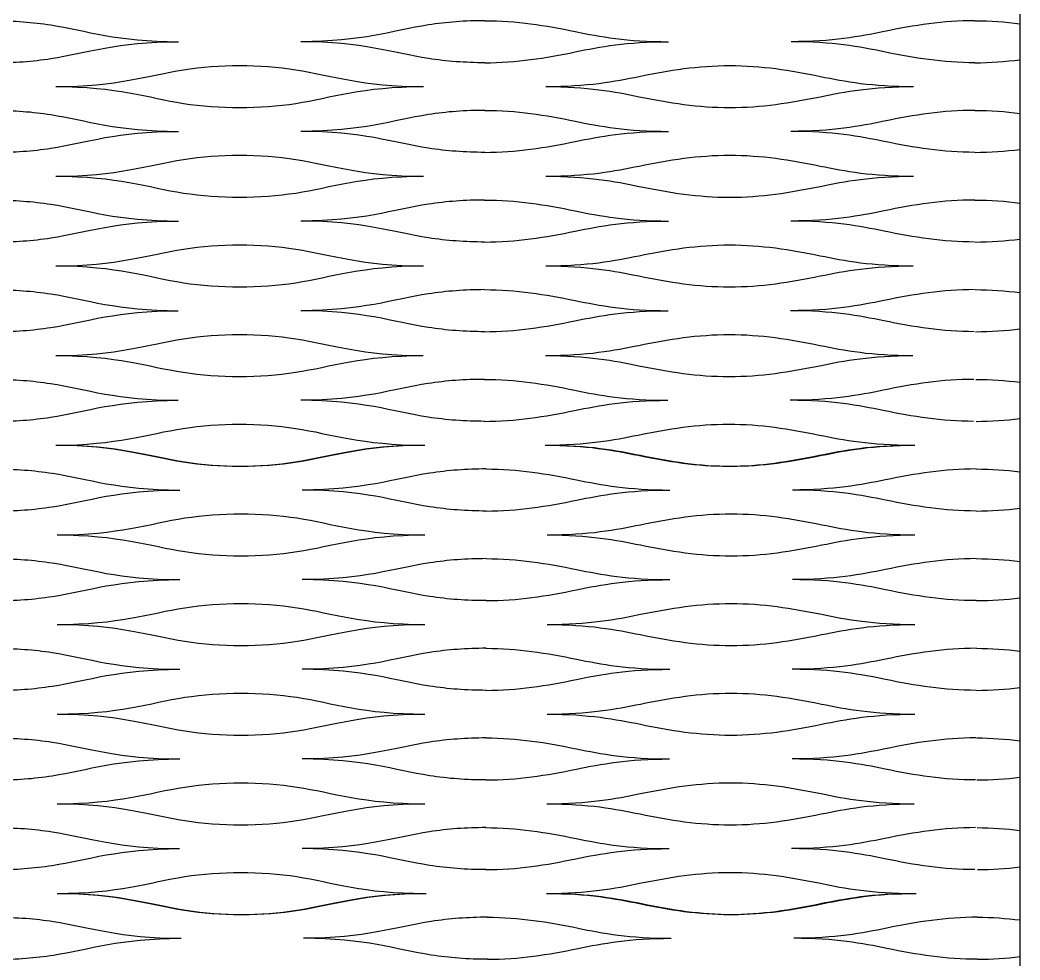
# Model space of a CAD drawing. Header units: millimetres. Extents: x 1 to 583, y -486 to -2.
# Drawn here: x 382.45 to 403.52, y -68.1 to -48.29 of the extents above; entities that cross this region are included whole.
import ezdxf

# ---------------------------------------------------------------- set-up
doc = ezdxf.new("R2010")
doc.units = ezdxf.units.MM
doc.header["$MEASUREMENT"] = 0
doc.layers.add('DEFAULT', color=7, linetype='Continuous')
doc.layers.add('dibujo', color=10, linetype='Continuous')

msp = doc.modelspace()

# ---------------------------------------------------------------- linework, layer by layer
at = {"layer": 'DEFAULT'}
for points, knots in [([(381.914, -48.303), (382.317, -48.303), (382.721, -48.332), (383.097, -48.392), (383.85, -48.51), (384.496, -48.746), (385.787, -48.746)], [0, 0, 0, 0, 1, 1, 1, 2, 2, 2, 2]), ([(392.243, -48.303), (391.84, -48.303), (391.436, -48.332), (391.059, -48.392), (390.306, -48.51), (389.661, -48.746), (388.369, -48.746)], [0, 0, 0, 0, 1, 1, 1, 2, 2, 2, 2]), ([(392.243, -48.303), (392.909, -48.303), (393.523, -48.402), (394.152, -48.532), (394.667, -48.638), (395.245, -48.746), (396.117, -48.746)], [0, 0, 0, 0, 1, 1, 1, 2, 2, 2, 2]), ([(402.572, -48.303), (401.907, -48.303), (401.292, -48.402), (400.663, -48.532), (400.148, -48.638), (399.57, -48.746), (398.699, -48.746)], [0, 0, 0, 0, 1, 1, 1, 2, 2, 2, 2]), ([(381.914, -49.189), (382.317, -49.189), (382.721, -49.159), (383.097, -49.1), (383.85, -48.982), (384.496, -48.746), (385.787, -48.746)], [0, 0, 0, 0, 1, 1, 1, 2, 2, 2, 2]), ([(392.243, -49.189), (391.84, -49.189), (391.436, -49.159), (391.059, -49.1), (390.306, -48.982), (389.661, -48.746), (388.369, -48.746)], [0, 0, 0, 0, 1, 1, 1, 2, 2, 2, 2]), ([(392.243, -49.189), (392.909, -49.189), (393.523, -49.09), (394.152, -48.96), (394.667, -48.853), (395.245, -48.746), (396.117, -48.746)], [0, 0, 0, 0, 1, 1, 1, 2, 2, 2, 2]), ([(402.572, -49.189), (401.907, -49.189), (401.292, -49.09), (400.663, -48.96), (400.148, -48.853), (399.57, -48.746), (398.699, -48.746)], [0, 0, 0, 0, 1, 1, 1, 2, 2, 2, 2]), ([(383.205, -49.69), (384.496, -49.69), (385.142, -49.454), (385.895, -49.336), (386.648, -49.218), (387.509, -49.218), (388.262, -49.336), (389.015, -49.454), (389.661, -49.69), (390.952, -49.69)], [0, 0, 0, 0, 1, 1, 1, 2, 2, 2, 3, 3, 3, 3]), ([(393.534, -49.69), (394.406, -49.69), (394.983, -49.583), (395.498, -49.477), (396.127, -49.347), (396.742, -49.248), (397.407, -49.248), (398.073, -49.248), (398.688, -49.347), (399.317, -49.477), (399.832, -49.583), (400.41, -49.69), (401.281, -49.69)], [0, 0, 0, 0, 1, 1, 1, 2, 2, 2, 3, 3, 3, 4, 4, 4, 4]), ([(383.205, -49.69), (384.496, -49.69), (385.142, -49.927), (385.895, -50.045), (386.648, -50.163), (387.509, -50.163), (388.262, -50.045), (389.015, -49.927), (389.661, -49.69), (390.952, -49.69)], [0, 0, 0, 0, 1, 1, 1, 2, 2, 2, 3, 3, 3, 3]), ([(393.534, -49.69), (394.406, -49.69), (394.983, -49.798), (395.498, -49.904), (396.127, -50.034), (396.741, -50.133), (397.407, -50.133), (398.073, -50.133), (398.688, -50.034), (399.317, -49.904), (399.832, -49.798), (400.41, -49.69), (401.281, -49.69)], [0, 0, 0, 0, 1, 1, 1, 2, 2, 2, 3, 3, 3, 4, 4, 4, 4]), ([(381.914, -50.192), (382.317, -50.192), (382.721, -50.222), (383.097, -50.281), (383.85, -50.399), (384.496, -50.635), (385.787, -50.635)], [0, 0, 0, 0, 1, 1, 1, 2, 2, 2, 2]), ([(392.243, -50.192), (391.839, -50.192), (391.436, -50.222), (391.059, -50.281), (390.306, -50.399), (389.661, -50.635), (388.369, -50.635)], [0, 0, 0, 0, 1, 1, 1, 2, 2, 2, 2]), ([(392.243, -50.192), (392.908, -50.192), (393.523, -50.291), (394.152, -50.421), (394.667, -50.528), (395.244, -50.635), (396.116, -50.635)], [0, 0, 0, 0, 1, 1, 1, 2, 2, 2, 2]), ([(402.572, -50.192), (401.906, -50.192), (401.292, -50.291), (400.662, -50.421), (400.147, -50.528), (399.57, -50.635), (398.698, -50.635)], [0, 0, 0, 0, 1, 1, 1, 2, 2, 2, 2]), ([(381.914, -51.078), (382.317, -51.078), (382.721, -51.048), (383.097, -50.989), (383.85, -50.871), (384.496, -50.635), (385.787, -50.635)], [0, 0, 0, 0, 1, 1, 1, 2, 2, 2, 2]), ([(392.243, -51.078), (391.839, -51.078), (391.436, -51.048), (391.059, -50.989), (390.306, -50.871), (389.661, -50.635), (388.369, -50.635)], [0, 0, 0, 0, 1, 1, 1, 2, 2, 2, 2]), ([(392.242, -51.078), (392.908, -51.078), (393.523, -50.979), (394.152, -50.849), (394.667, -50.743), (395.244, -50.635), (396.116, -50.635)], [0, 0, 0, 0, 1, 1, 1, 2, 2, 2, 2]), ([(402.571, -51.078), (401.906, -51.078), (401.291, -50.979), (400.662, -50.849), (400.147, -50.743), (399.57, -50.635), (398.698, -50.635)], [0, 0, 0, 0, 1, 1, 1, 2, 2, 2, 2]), ([(383.205, -51.58), (384.496, -51.58), (385.142, -51.344), (385.895, -51.226), (386.648, -51.108), (387.509, -51.108), (388.262, -51.226), (389.015, -51.344), (389.661, -51.58), (390.952, -51.58)], [0, 0, 0, 0, 1, 1, 1, 2, 2, 2, 3, 3, 3, 3]), ([(393.533, -51.58), (394.405, -51.58), (394.982, -51.472), (395.497, -51.366), (396.126, -51.236), (396.741, -51.137), (397.407, -51.137), (398.072, -51.137), (398.687, -51.236), (399.316, -51.366), (399.831, -51.472), (400.408, -51.58), (401.28, -51.58)], [0, 0, 0, 0, 1, 1, 1, 2, 2, 2, 3, 3, 3, 4, 4, 4, 4]), ([(383.205, -51.58), (384.496, -51.58), (385.141, -51.816), (385.894, -51.934), (386.648, -52.052), (387.508, -52.052), (388.261, -51.934), (389.015, -51.816), (389.66, -51.58), (390.951, -51.58)], [0, 0, 0, 0, 1, 1, 1, 2, 2, 2, 3, 3, 3, 3]), ([(393.533, -51.58), (394.405, -51.58), (394.982, -51.688), (395.497, -51.794), (396.126, -51.924), (396.74, -52.023), (397.406, -52.023), (398.071, -52.023), (398.686, -51.924), (399.316, -51.794), (399.831, -51.688), (400.408, -51.58), (401.28, -51.58)], [0, 0, 0, 0, 1, 1, 1, 2, 2, 2, 3, 3, 3, 4, 4, 4, 4]), ([(381.914, -52.082), (382.317, -52.082), (382.721, -52.111), (383.097, -52.17), (383.85, -52.288), (384.496, -52.525), (385.787, -52.525)], [0, 0, 0, 0, 1, 1, 1, 2, 2, 2, 2]), ([(392.242, -52.082), (391.839, -52.082), (391.435, -52.111), (391.059, -52.17), (390.306, -52.288), (389.66, -52.525), (388.369, -52.525)], [0, 0, 0, 0, 1, 1, 1, 2, 2, 2, 2]), ([(392.242, -52.082), (392.907, -52.082), (393.522, -52.181), (394.151, -52.311), (394.666, -52.417), (395.243, -52.525), (396.114, -52.525)], [0, 0, 0, 0, 1, 1, 1, 2, 2, 2, 2]), ([(402.57, -52.082), (401.904, -52.082), (401.29, -52.181), (400.66, -52.311), (400.145, -52.417), (399.568, -52.525), (398.696, -52.525)], [0, 0, 0, 0, 1, 1, 1, 2, 2, 2, 2]), ([(381.914, -52.967), (382.317, -52.967), (382.721, -52.938), (383.097, -52.879), (383.85, -52.761), (384.496, -52.525), (385.787, -52.525)], [0, 0, 0, 0, 1, 1, 1, 2, 2, 2, 2]), ([(392.242, -52.967), (391.839, -52.967), (391.435, -52.938), (391.059, -52.879), (390.306, -52.761), (389.66, -52.525), (388.369, -52.525)], [0, 0, 0, 0, 1, 1, 1, 2, 2, 2, 2]), ([(392.241, -52.967), (392.906, -52.967), (393.521, -52.868), (394.15, -52.738), (394.665, -52.632), (395.243, -52.525), (396.114, -52.525)], [0, 0, 0, 0, 1, 1, 1, 2, 2, 2, 2]), ([(402.568, -52.967), (401.902, -52.967), (401.288, -52.868), (400.659, -52.738), (400.145, -52.632), (399.568, -52.525), (398.696, -52.525)], [0, 0, 0, 0, 1, 1, 1, 2, 2, 2, 2]), ([(383.205, -53.469), (384.496, -53.469), (385.141, -53.233), (385.894, -53.115), (386.648, -52.997), (387.508, -52.997), (388.261, -53.115), (389.015, -53.233), (389.66, -53.469), (390.951, -53.469)], [0, 0, 0, 0, 1, 1, 1, 2, 2, 2, 3, 3, 3, 3]), ([(393.531, -53.469), (394.402, -53.469), (394.98, -53.362), (395.495, -53.255), (396.124, -53.126), (396.739, -53.027), (397.404, -53.027), (398.07, -53.027), (398.684, -53.126), (399.313, -53.255), (399.828, -53.362), (400.405, -53.469), (401.276, -53.469)], [0, 0, 0, 0, 1, 1, 1, 2, 2, 2, 3, 3, 3, 4, 4, 4, 4]), ([(383.204, -53.469), (384.495, -53.469), (385.141, -53.705), (385.894, -53.824), (386.647, -53.942), (387.507, -53.942), (388.26, -53.824), (389.013, -53.705), (389.659, -53.469), (390.949, -53.469)], [0, 0, 0, 0, 1, 1, 1, 2, 2, 2, 3, 3, 3, 3]), ([(393.531, -53.469), (394.402, -53.469), (394.98, -53.577), (395.494, -53.683), (396.122, -53.813), (396.737, -53.912), (397.402, -53.912), (398.067, -53.912), (398.682, -53.813), (399.312, -53.683), (399.827, -53.577), (400.405, -53.469), (401.276, -53.469)], [0, 0, 0, 0, 1, 1, 1, 2, 2, 2, 3, 3, 3, 4, 4, 4, 4]), ([(381.914, -53.971), (382.317, -53.971), (382.72, -54.001), (383.097, -54.06), (383.85, -54.178), (384.495, -54.414), (385.786, -54.414)], [0, 0, 0, 0, 1, 1, 1, 2, 2, 2, 2]), ([(392.24, -53.971), (391.837, -53.971), (391.434, -54.001), (391.057, -54.06), (390.304, -54.178), (389.659, -54.414), (388.368, -54.414)], [0, 0, 0, 0, 1, 1, 1, 2, 2, 2, 2]), ([(392.239, -53.971), (392.905, -53.971), (393.519, -54.07), (394.147, -54.2), (394.662, -54.306), (395.238, -54.414), (396.11, -54.414)], [0, 0, 0, 0, 1, 1, 1, 2, 2, 2, 2]), ([(402.565, -53.971), (401.899, -53.971), (401.284, -54.07), (400.655, -54.2), (400.14, -54.306), (399.562, -54.414), (398.691, -54.414)], [0, 0, 0, 0, 1, 1, 1, 2, 2, 2, 2]), ([(381.914, -54.857), (382.317, -54.857), (382.72, -54.827), (383.097, -54.768), (383.85, -54.65), (384.495, -54.414), (385.786, -54.414)], [0, 0, 0, 0, 1, 1, 1, 2, 2, 2, 2]), ([(392.24, -54.857), (391.837, -54.857), (391.434, -54.827), (391.057, -54.768), (390.304, -54.65), (389.659, -54.414), (388.368, -54.414)], [0, 0, 0, 0, 1, 1, 1, 2, 2, 2, 2]), ([(392.237, -54.857), (392.902, -54.857), (393.517, -54.758), (394.146, -54.628), (394.661, -54.522), (395.238, -54.414), (396.11, -54.414)], [0, 0, 0, 0, 1, 1, 1, 2, 2, 2, 2]), ([(402.561, -54.857), (401.895, -54.857), (401.281, -54.758), (400.653, -54.628), (400.139, -54.522), (399.562, -54.414), (398.691, -54.414)], [0, 0, 0, 0, 1, 1, 1, 2, 2, 2, 2]), ([(383.204, -55.359), (384.495, -55.359), (385.141, -55.123), (385.894, -55.005), (386.647, -54.886), (387.507, -54.886), (388.26, -55.005), (389.013, -55.123), (389.659, -55.359), (390.949, -55.359)], [0, 0, 0, 0, 1, 1, 1, 2, 2, 2, 3, 3, 3, 3]), ([(393.526, -55.359), (394.397, -55.359), (394.975, -55.251), (395.489, -55.145), (396.119, -55.015), (396.733, -54.916), (397.398, -54.916), (398.064, -54.916), (398.678, -55.015), (399.306, -55.145), (399.82, -55.251), (400.397, -55.359), (401.268, -55.359)], [0, 0, 0, 0, 1, 1, 1, 2, 2, 2, 3, 3, 3, 4, 4, 4, 4]), ([(383.204, -55.359), (384.494, -55.359), (385.139, -55.595), (385.892, -55.713), (386.645, -55.831), (387.505, -55.831), (388.257, -55.713), (389.01, -55.595), (389.655, -55.359), (390.946, -55.359)], [0, 0, 0, 0, 1, 1, 1, 2, 2, 2, 3, 3, 3, 3]), ([(393.526, -55.359), (394.397, -55.359), (394.974, -55.466), (395.488, -55.573), (396.116, -55.702), (396.729, -55.802), (397.394, -55.802), (398.059, -55.802), (398.674, -55.702), (399.304, -55.573), (399.819, -55.466), (400.397, -55.359), (401.268, -55.359)], [0, 0, 0, 0, 1, 1, 1, 2, 2, 2, 3, 3, 3, 4, 4, 4, 4]), ([(381.914, -55.861), (382.317, -55.861), (382.72, -55.89), (383.096, -55.949), (383.849, -56.067), (384.494, -56.303), (385.784, -56.303)], [0, 0, 0, 0, 1, 1, 1, 2, 2, 2, 2]), ([(392.236, -55.861), (391.833, -55.861), (391.429, -55.89), (391.053, -55.949), (390.3, -56.067), (389.655, -56.303), (388.365, -56.303)], [0, 0, 0, 0, 1, 1, 1, 2, 2, 2, 2]), ([(392.234, -55.861), (392.899, -55.861), (393.512, -55.96), (394.14, -56.09), (394.654, -56.196), (395.23, -56.303), (396.101, -56.303)], [0, 0, 0, 0, 1, 1, 1, 2, 2, 2, 2]), ([(402.554, -55.861), (401.889, -55.861), (401.274, -55.96), (400.644, -56.09), (400.129, -56.196), (399.551, -56.303), (398.681, -56.303)], [0, 0, 0, 0, 1, 1, 1, 2, 2, 2, 2]), ([(381.914, -56.746), (382.317, -56.746), (382.72, -56.717), (383.096, -56.658), (383.849, -56.54), (384.494, -56.303), (385.784, -56.303)], [0, 0, 0, 0, 1, 1, 1, 2, 2, 2, 2]), ([(392.236, -56.746), (391.833, -56.746), (391.429, -56.717), (391.053, -56.658), (390.3, -56.54), (389.655, -56.303), (388.365, -56.303)], [0, 0, 0, 0, 1, 1, 1, 2, 2, 2, 2]), ([(392.23, -56.746), (392.895, -56.746), (393.509, -56.647), (394.138, -56.517), (394.653, -56.411), (395.23, -56.303), (396.101, -56.303)], [0, 0, 0, 0, 1, 1, 1, 2, 2, 2, 2]), ([(402.546, -56.746), (401.881, -56.746), (401.268, -56.647), (400.641, -56.517), (400.127, -56.411), (399.551, -56.303), (398.681, -56.303)], [0, 0, 0, 0, 1, 1, 1, 2, 2, 2, 2]), ([(383.204, -57.248), (384.494, -57.248), (385.139, -57.012), (385.892, -56.894), (386.645, -56.776), (387.505, -56.776), (388.257, -56.894), (389.01, -57.012), (389.655, -57.248), (390.946, -57.248)], [0, 0, 0, 0, 1, 1, 1, 2, 2, 2, 3, 3, 3, 3]), ([(393.517, -57.248), (394.387, -57.248), (394.964, -57.14), (395.479, -57.034), (396.108, -56.904), (396.723, -56.805), (397.387, -56.805), (398.052, -56.805), (398.665, -56.904), (399.293, -57.034), (399.807, -57.14), (400.382, -57.248), (401.252, -57.248)], [0, 0, 0, 0, 1, 1, 1, 2, 2, 2, 3, 3, 3, 4, 4, 4, 4]), ([(383.203, -57.248), (384.492, -57.248), (385.137, -57.484), (385.889, -57.602), (386.641, -57.72), (387.5, -57.72), (388.252, -57.602), (389.004, -57.484), (389.649, -57.248), (390.939, -57.248)], [0, 0, 0, 0, 1, 1, 1, 2, 2, 2, 3, 3, 3, 3]), ([(383.233, -57.248), (384.525, -57.248), (385.17, -57.484), (385.923, -57.602), (386.677, -57.721), (387.537, -57.721), (388.291, -57.602), (389.044, -57.484), (389.689, -57.248), (390.981, -57.248)], [0, 0, 0, 0, 1, 1, 1, 2, 2, 2, 3, 3, 3, 3]), ([(393.517, -57.248), (394.387, -57.248), (394.963, -57.356), (395.476, -57.462), (396.103, -57.592), (396.715, -57.691), (397.38, -57.691), (398.044, -57.691), (398.659, -57.592), (399.289, -57.462), (399.804, -57.356), (400.382, -57.248), (401.252, -57.248)], [0, 0, 0, 0, 1, 1, 1, 2, 2, 2, 3, 3, 3, 4, 4, 4, 4]), ([(393.563, -57.248), (394.434, -57.248), (395.012, -57.356), (395.527, -57.462), (396.156, -57.592), (396.77, -57.691), (397.436, -57.691), (398.102, -57.691), (398.717, -57.592), (399.346, -57.462), (399.861, -57.356), (400.438, -57.248), (401.31, -57.248)], [0, 0, 0, 0, 1, 1, 1, 2, 2, 2, 3, 3, 3, 4, 4, 4, 4]), ([(381.942, -57.75), (382.346, -57.75), (382.749, -57.78), (383.126, -57.839), (383.879, -57.957), (384.525, -58.193), (385.816, -58.193)], [0, 0, 0, 0, 1, 1, 1, 2, 2, 2, 2]), ([(392.272, -57.75), (391.868, -57.75), (391.465, -57.78), (391.088, -57.839), (390.335, -57.957), (389.689, -58.193), (388.398, -58.193)], [0, 0, 0, 0, 1, 1, 1, 2, 2, 2, 2]), ([(392.272, -57.75), (392.937, -57.75), (393.552, -57.849), (394.181, -57.979), (394.696, -58.085), (395.273, -58.193), (396.145, -58.193)], [0, 0, 0, 0, 1, 1, 1, 2, 2, 2, 2]), ([(402.601, -57.75), (401.935, -57.75), (401.321, -57.849), (400.692, -57.979), (400.177, -58.085), (399.599, -58.193), (398.727, -58.193)], [0, 0, 0, 0, 1, 1, 1, 2, 2, 2, 2]), ([(381.942, -58.636), (382.346, -58.636), (382.749, -58.606), (383.126, -58.547), (383.879, -58.429), (384.525, -58.193), (385.816, -58.193)], [0, 0, 0, 0, 1, 1, 1, 2, 2, 2, 2]), ([(392.272, -58.636), (391.868, -58.636), (391.465, -58.606), (391.088, -58.547), (390.335, -58.429), (389.689, -58.193), (388.398, -58.193)], [0, 0, 0, 0, 1, 1, 1, 2, 2, 2, 2]), ([(392.272, -58.636), (392.937, -58.636), (393.552, -58.537), (394.181, -58.407), (394.696, -58.301), (395.273, -58.193), (396.145, -58.193)], [0, 0, 0, 0, 1, 1, 1, 2, 2, 2, 2]), ([(402.601, -58.636), (401.935, -58.636), (401.321, -58.537), (400.692, -58.407), (400.177, -58.301), (399.599, -58.193), (398.727, -58.193)], [0, 0, 0, 0, 1, 1, 1, 2, 2, 2, 2]), ([(383.233, -59.138), (384.525, -59.138), (385.17, -58.901), (385.923, -58.783), (386.677, -58.665), (387.537, -58.665), (388.291, -58.783), (389.044, -58.901), (389.689, -59.138), (390.981, -59.138)], [0, 0, 0, 0, 1, 1, 1, 2, 2, 2, 3, 3, 3, 3]), ([(393.563, -59.138), (394.434, -59.138), (395.012, -59.03), (395.527, -58.924), (396.156, -58.794), (396.77, -58.695), (397.436, -58.695), (398.102, -58.695), (398.716, -58.794), (399.346, -58.924), (399.861, -59.03), (400.438, -59.138), (401.31, -59.138)], [0, 0, 0, 0, 1, 1, 1, 2, 2, 2, 3, 3, 3, 4, 4, 4, 4]), ([(383.233, -59.138), (384.525, -59.138), (385.17, -59.374), (385.923, -59.492), (386.677, -59.61), (387.537, -59.61), (388.29, -59.492), (389.044, -59.374), (389.689, -59.138), (390.98, -59.138)], [0, 0, 0, 0, 1, 1, 1, 2, 2, 2, 3, 3, 3, 3]), ([(393.563, -59.138), (394.434, -59.138), (395.012, -59.245), (395.527, -59.352), (396.156, -59.481), (396.77, -59.581), (397.436, -59.581), (398.102, -59.581), (398.716, -59.481), (399.346, -59.352), (399.861, -59.245), (400.438, -59.138), (401.31, -59.138)], [0, 0, 0, 0, 1, 1, 1, 2, 2, 2, 3, 3, 3, 4, 4, 4, 4]), ([(381.942, -59.64), (382.346, -59.64), (382.749, -59.669), (383.126, -59.728), (383.879, -59.846), (384.525, -60.082), (385.816, -60.082)], [0, 0, 0, 0, 1, 1, 1, 2, 2, 2, 2]), ([(392.272, -59.64), (391.868, -59.64), (391.465, -59.669), (391.088, -59.728), (390.335, -59.846), (389.689, -60.082), (388.398, -60.082)], [0, 0, 0, 0, 1, 1, 1, 2, 2, 2, 2]), ([(392.271, -59.64), (392.937, -59.64), (393.552, -59.739), (394.181, -59.868), (394.696, -59.975), (395.273, -60.082), (396.145, -60.082)], [0, 0, 0, 0, 1, 1, 1, 2, 2, 2, 2]), ([(402.601, -59.64), (401.935, -59.64), (401.32, -59.739), (400.691, -59.868), (400.176, -59.975), (399.598, -60.082), (398.727, -60.082)], [0, 0, 0, 0, 1, 1, 1, 2, 2, 2, 2]), ([(381.942, -60.525), (382.346, -60.525), (382.749, -60.496), (383.126, -60.437), (383.879, -60.319), (384.525, -60.082), (385.816, -60.082)], [0, 0, 0, 0, 1, 1, 1, 2, 2, 2, 2]), ([(392.272, -60.525), (391.868, -60.525), (391.465, -60.496), (391.088, -60.437), (390.335, -60.319), (389.689, -60.082), (388.398, -60.082)], [0, 0, 0, 0, 1, 1, 1, 2, 2, 2, 2]), ([(392.271, -60.525), (392.937, -60.525), (393.551, -60.426), (394.181, -60.296), (394.696, -60.19), (395.273, -60.082), (396.145, -60.082)], [0, 0, 0, 0, 1, 1, 1, 2, 2, 2, 2]), ([(402.6, -60.525), (401.934, -60.525), (401.32, -60.426), (400.691, -60.296), (400.176, -60.19), (399.598, -60.082), (398.727, -60.082)], [0, 0, 0, 0, 1, 1, 1, 2, 2, 2, 2]), ([(383.233, -61.027), (384.525, -61.027), (385.17, -60.791), (385.923, -60.673), (386.677, -60.555), (387.537, -60.555), (388.29, -60.673), (389.044, -60.791), (389.689, -61.027), (390.98, -61.027)], [0, 0, 0, 0, 1, 1, 1, 2, 2, 2, 3, 3, 3, 3]), ([(393.562, -61.027), (394.434, -61.027), (395.011, -60.919), (395.526, -60.813), (396.155, -60.683), (396.77, -60.584), (397.435, -60.584), (398.101, -60.584), (398.716, -60.683), (399.345, -60.813), (399.86, -60.919), (400.437, -61.027), (401.309, -61.027)], [0, 0, 0, 0, 1, 1, 1, 2, 2, 2, 3, 3, 3, 4, 4, 4, 4]), ([(383.233, -61.027), (384.524, -61.027), (385.17, -61.263), (385.923, -61.381), (386.676, -61.499), (387.537, -61.499), (388.29, -61.381), (389.043, -61.263), (389.689, -61.027), (390.98, -61.027)], [0, 0, 0, 0, 1, 1, 1, 2, 2, 2, 3, 3, 3, 3]), ([(393.562, -61.027), (394.434, -61.027), (395.011, -61.135), (395.525, -61.241), (396.154, -61.371), (396.769, -61.47), (397.434, -61.47), (398.1, -61.47), (398.715, -61.371), (399.344, -61.241), (399.859, -61.135), (400.437, -61.027), (401.309, -61.027)], [0, 0, 0, 0, 1, 1, 1, 2, 2, 2, 3, 3, 3, 4, 4, 4, 4]), ([(381.942, -61.529), (382.346, -61.529), (382.749, -61.558), (383.126, -61.617), (383.879, -61.736), (384.524, -61.972), (385.815, -61.972)], [0, 0, 0, 0, 1, 1, 1, 2, 2, 2, 2]), ([(392.271, -61.529), (391.867, -61.529), (391.464, -61.558), (391.087, -61.617), (390.334, -61.736), (389.689, -61.972), (388.398, -61.972)], [0, 0, 0, 0, 1, 1, 1, 2, 2, 2, 2]), ([(392.27, -61.529), (392.936, -61.529), (393.55, -61.628), (394.179, -61.758), (394.694, -61.864), (395.271, -61.972), (396.143, -61.972)], [0, 0, 0, 0, 1, 1, 1, 2, 2, 2, 2]), ([(402.599, -61.529), (401.933, -61.529), (401.318, -61.628), (400.689, -61.758), (400.174, -61.864), (399.596, -61.972), (398.725, -61.972)], [0, 0, 0, 0, 1, 1, 1, 2, 2, 2, 2]), ([(381.942, -62.415), (382.346, -62.415), (382.749, -62.385), (383.126, -62.326), (383.879, -62.208), (384.524, -61.972), (385.815, -61.972)], [0, 0, 0, 0, 1, 1, 1, 2, 2, 2, 2]), ([(392.271, -62.415), (391.867, -62.415), (391.464, -62.385), (391.087, -62.326), (390.334, -62.208), (389.689, -61.972), (388.398, -61.972)], [0, 0, 0, 0, 1, 1, 1, 2, 2, 2, 2]), ([(392.269, -62.415), (392.935, -62.415), (393.55, -62.316), (394.179, -62.186), (394.694, -62.079), (395.271, -61.972), (396.143, -61.972)], [0, 0, 0, 0, 1, 1, 1, 2, 2, 2, 2]), ([(402.597, -62.415), (401.931, -62.415), (401.317, -62.316), (400.688, -62.186), (400.173, -62.079), (399.596, -61.972), (398.725, -61.972)], [0, 0, 0, 0, 1, 1, 1, 2, 2, 2, 2]), ([(383.233, -62.916), (384.524, -62.916), (385.17, -62.68), (385.923, -62.562), (386.676, -62.444), (387.537, -62.444), (388.29, -62.562), (389.043, -62.68), (389.689, -62.916), (390.98, -62.916)], [0, 0, 0, 0, 1, 1, 1, 2, 2, 2, 3, 3, 3, 3]), ([(393.56, -62.916), (394.431, -62.916), (395.008, -62.809), (395.523, -62.703), (396.153, -62.573), (396.767, -62.474), (397.433, -62.474), (398.098, -62.474), (398.713, -62.573), (399.342, -62.703), (399.856, -62.809), (400.433, -62.916), (401.305, -62.916)], [0, 0, 0, 0, 1, 1, 1, 2, 2, 2, 3, 3, 3, 4, 4, 4, 4]), ([(383.233, -62.916), (384.524, -62.916), (385.169, -63.153), (385.922, -63.271), (386.675, -63.389), (387.536, -63.389), (388.289, -63.271), (389.042, -63.153), (389.687, -62.916), (390.978, -62.916)], [0, 0, 0, 0, 1, 1, 1, 2, 2, 2, 3, 3, 3, 3]), ([(393.56, -62.916), (394.431, -62.916), (395.008, -63.024), (395.523, -63.13), (396.151, -63.26), (396.765, -63.359), (397.431, -63.359), (398.096, -63.359), (398.711, -63.26), (399.34, -63.13), (399.856, -63.024), (400.433, -62.916), (401.305, -62.916)], [0, 0, 0, 0, 1, 1, 1, 2, 2, 2, 3, 3, 3, 4, 4, 4, 4]), ([(381.942, -63.418), (382.346, -63.418), (382.749, -63.448), (383.125, -63.507), (383.878, -63.625), (384.524, -63.861), (385.815, -63.861)], [0, 0, 0, 0, 1, 1, 1, 2, 2, 2, 2]), ([(392.269, -63.418), (391.865, -63.418), (391.462, -63.448), (391.086, -63.507), (390.333, -63.625), (389.687, -63.861), (388.396, -63.861)], [0, 0, 0, 0, 1, 1, 1, 2, 2, 2, 2]), ([(392.268, -63.418), (392.933, -63.418), (393.547, -63.517), (394.176, -63.647), (394.69, -63.754), (395.267, -63.861), (396.138, -63.861)], [0, 0, 0, 0, 1, 1, 1, 2, 2, 2, 2]), ([(402.593, -63.418), (401.928, -63.418), (401.313, -63.517), (400.683, -63.647), (400.168, -63.754), (399.591, -63.861), (398.72, -63.861)], [0, 0, 0, 0, 1, 1, 1, 2, 2, 2, 2]), ([(381.942, -64.304), (382.346, -64.304), (382.749, -64.275), (383.125, -64.215), (383.878, -64.097), (384.524, -63.861), (385.815, -63.861)], [0, 0, 0, 0, 1, 1, 1, 2, 2, 2, 2]), ([(392.269, -64.304), (391.865, -64.304), (391.462, -64.275), (391.086, -64.215), (390.333, -64.097), (389.687, -63.861), (388.396, -63.861)], [0, 0, 0, 0, 1, 1, 1, 2, 2, 2, 2]), ([(392.266, -64.304), (392.931, -64.304), (393.546, -64.205), (394.175, -64.075), (394.69, -63.969), (395.267, -63.861), (396.138, -63.861)], [0, 0, 0, 0, 1, 1, 1, 2, 2, 2, 2]), ([(402.589, -64.304), (401.924, -64.304), (401.31, -64.205), (400.682, -64.075), (400.167, -63.969), (399.591, -63.861), (398.72, -63.861)], [0, 0, 0, 0, 1, 1, 1, 2, 2, 2, 2]), ([(383.233, -64.806), (384.524, -64.806), (385.169, -64.57), (385.922, -64.452), (386.675, -64.334), (387.536, -64.334), (388.289, -64.452), (389.042, -64.57), (389.687, -64.806), (390.978, -64.806)], [0, 0, 0, 0, 1, 1, 1, 2, 2, 2, 3, 3, 3, 3]), ([(393.555, -64.806), (394.426, -64.806), (395.003, -64.698), (395.518, -64.592), (396.147, -64.462), (396.762, -64.363), (397.427, -64.363), (398.092, -64.363), (398.706, -64.462), (399.335, -64.592), (399.849, -64.698), (400.426, -64.806), (401.296, -64.806)], [0, 0, 0, 0, 1, 1, 1, 2, 2, 2, 3, 3, 3, 4, 4, 4, 4]), ([(383.232, -64.806), (384.523, -64.806), (385.168, -65.042), (385.921, -65.16), (386.673, -65.278), (387.533, -65.278), (388.286, -65.16), (389.039, -65.042), (389.684, -64.806), (390.974, -64.806)], [0, 0, 0, 0, 1, 1, 1, 2, 2, 2, 3, 3, 3, 3]), ([(393.555, -64.806), (394.426, -64.806), (395.002, -64.914), (395.516, -65.02), (396.144, -65.15), (396.757, -65.249), (397.423, -65.249), (398.088, -65.249), (398.703, -65.15), (399.332, -65.02), (399.848, -64.914), (400.426, -64.806), (401.296, -64.806)], [0, 0, 0, 0, 1, 1, 1, 2, 2, 2, 3, 3, 3, 4, 4, 4, 4]), ([(381.942, -65.308), (382.345, -65.308), (382.749, -65.337), (383.125, -65.396), (383.878, -65.514), (384.523, -65.751), (385.813, -65.751)], [0, 0, 0, 0, 1, 1, 1, 2, 2, 2, 2]), ([(392.265, -65.308), (391.861, -65.308), (391.458, -65.337), (391.082, -65.396), (390.329, -65.514), (389.684, -65.751), (388.394, -65.751)], [0, 0, 0, 0, 1, 1, 1, 2, 2, 2, 2]), ([(392.262, -65.308), (392.927, -65.308), (393.541, -65.407), (394.169, -65.537), (394.683, -65.643), (395.259, -65.751), (396.13, -65.751)], [0, 0, 0, 0, 1, 1, 1, 2, 2, 2, 2]), ([(402.583, -65.308), (401.917, -65.308), (401.302, -65.407), (400.673, -65.537), (400.158, -65.643), (399.58, -65.751), (398.709, -65.751)], [0, 0, 0, 0, 1, 1, 1, 2, 2, 2, 2]), ([(381.942, -66.193), (382.345, -66.193), (382.749, -66.164), (383.125, -66.105), (383.878, -65.987), (384.523, -65.751), (385.813, -65.751)], [0, 0, 0, 0, 1, 1, 1, 2, 2, 2, 2]), ([(392.265, -66.193), (391.861, -66.193), (391.458, -66.164), (391.082, -66.105), (390.329, -65.987), (389.684, -65.751), (388.394, -65.751)], [0, 0, 0, 0, 1, 1, 1, 2, 2, 2, 2]), ([(392.258, -66.193), (392.923, -66.193), (393.538, -66.094), (394.167, -65.964), (394.682, -65.858), (395.259, -65.751), (396.13, -65.751)], [0, 0, 0, 0, 1, 1, 1, 2, 2, 2, 2]), ([(402.575, -66.193), (401.91, -66.193), (401.297, -66.094), (400.669, -65.964), (400.156, -65.858), (399.58, -65.751), (398.709, -65.751)], [0, 0, 0, 0, 1, 1, 1, 2, 2, 2, 2]), ([(383.232, -66.695), (384.523, -66.695), (385.168, -66.459), (385.921, -66.341), (386.673, -66.223), (387.533, -66.223), (388.286, -66.341), (389.039, -66.459), (389.684, -66.695), (390.974, -66.695)], [0, 0, 0, 0, 1, 1, 1, 2, 2, 2, 3, 3, 3, 3]), ([(393.546, -66.695), (394.416, -66.695), (394.993, -66.588), (395.508, -66.481), (396.137, -66.352), (396.751, -66.252), (397.416, -66.252), (398.081, -66.252), (398.694, -66.352), (399.322, -66.481), (399.835, -66.588), (400.411, -66.695), (401.281, -66.695)], [0, 0, 0, 0, 1, 1, 1, 2, 2, 2, 3, 3, 3, 4, 4, 4, 4]), ([(383.232, -66.695), (384.521, -66.695), (385.165, -66.931), (385.917, -67.05), (386.669, -67.168), (387.529, -67.168), (388.281, -67.05), (389.033, -66.931), (389.678, -66.695), (390.967, -66.695)], [0, 0, 0, 0, 1, 1, 1, 2, 2, 2, 3, 3, 3, 3]), ([(383.262, -66.695), (384.553, -66.695), (385.199, -66.932), (385.952, -67.05), (386.705, -67.168), (387.566, -67.168), (388.319, -67.05), (389.072, -66.932), (389.718, -66.695), (391.009, -66.695)], [0, 0, 0, 0, 1, 1, 1, 2, 2, 2, 3, 3, 3, 3]), ([(393.546, -66.695), (394.416, -66.695), (394.992, -66.803), (395.505, -66.909), (396.131, -67.039), (396.744, -67.138), (397.408, -67.138), (398.073, -67.138), (398.687, -67.039), (399.317, -66.909), (399.833, -66.803), (400.411, -66.695), (401.281, -66.695)], [0, 0, 0, 0, 1, 1, 1, 2, 2, 2, 3, 3, 3, 4, 4, 4, 4]), ([(393.591, -66.695), (394.463, -66.695), (395.04, -66.803), (395.555, -66.909), (396.185, -67.039), (396.799, -67.138), (397.465, -67.138), (398.13, -67.138), (398.745, -67.039), (399.375, -66.909), (399.89, -66.803), (400.467, -66.695), (401.338, -66.695)], [0, 0, 0, 0, 1, 1, 1, 2, 2, 2, 3, 3, 3, 4, 4, 4, 4]), ([(381.971, -67.197), (382.374, -67.197), (382.778, -67.227), (383.154, -67.286), (383.908, -67.404), (384.553, -67.64), (385.844, -67.64)], [0, 0, 0, 0, 1, 1, 1, 2, 2, 2, 2]), ([(392.3, -67.197), (391.897, -67.197), (391.493, -67.227), (391.117, -67.286), (390.364, -67.404), (389.718, -67.64), (388.427, -67.64)], [0, 0, 0, 0, 1, 1, 1, 2, 2, 2, 2]), ([(392.3, -67.197), (392.966, -67.197), (393.581, -67.296), (394.21, -67.426), (394.725, -67.532), (395.302, -67.64), (396.174, -67.64)], [0, 0, 0, 0, 1, 1, 1, 2, 2, 2, 2]), ([(402.63, -67.197), (401.964, -67.197), (401.349, -67.296), (400.72, -67.426), (400.205, -67.532), (399.628, -67.64), (398.756, -67.64)], [0, 0, 0, 0, 1, 1, 1, 2, 2, 2, 2]), ([(381.971, -68.083), (382.374, -68.083), (382.778, -68.053), (383.154, -67.994), (383.908, -67.876), (384.553, -67.64), (385.844, -67.64)], [0, 0, 0, 0, 1, 1, 1, 2, 2, 2, 2]), ([(392.3, -68.083), (391.897, -68.083), (391.493, -68.053), (391.117, -67.994), (390.364, -67.876), (389.718, -67.64), (388.427, -67.64)], [0, 0, 0, 0, 1, 1, 1, 2, 2, 2, 2]), ([(392.3, -68.083), (392.966, -68.083), (393.581, -67.984), (394.21, -67.854), (394.725, -67.748), (395.302, -67.64), (396.174, -67.64)], [0, 0, 0, 0, 1, 1, 1, 2, 2, 2, 2]), ([(402.629, -68.083), (401.964, -68.083), (401.349, -67.984), (400.72, -67.854), (400.205, -67.748), (399.628, -67.64), (398.756, -67.64)], [0, 0, 0, 0, 1, 1, 1, 2, 2, 2, 2])]:
    msp.add_open_spline(points, degree=3, knots=knots, dxfattribs=at)
for points in [[(402.572, -48.303), (402.899, -48.303), (403.214, -48.327), (403.524, -48.367)], [(402.572, -49.189), (402.899, -49.189), (403.214, -49.165), (403.524, -49.125)], [(402.573, -50.192), (402.9, -50.192), (403.214, -50.216), (403.524, -50.256)], [(402.573, -51.078), (402.9, -51.078), (403.214, -51.054), (403.524, -51.015)], [(402.575, -52.082), (402.901, -52.082), (403.215, -52.106), (403.524, -52.145)], [(402.577, -52.967), (402.902, -52.967), (403.215, -52.944), (403.524, -52.904)], [(402.58, -53.971), (402.904, -53.971), (403.216, -53.995), (403.524, -54.034)], [(402.584, -54.857), (402.907, -54.857), (403.218, -54.834), (403.524, -54.795)], [(402.591, -55.861), (402.911, -55.861), (403.22, -55.884), (403.524, -55.922)], [(402.599, -56.746), (402.917, -56.746), (403.223, -56.724), (403.524, -56.686)], [(402.601, -57.75), (402.918, -57.75), (403.223, -57.773), (403.524, -57.81)], [(402.601, -58.636), (402.918, -58.636), (403.223, -58.613), (403.524, -58.576)], [(402.602, -59.64), (402.918, -59.64), (403.223, -59.662), (403.524, -59.699)], [(402.602, -60.525), (402.919, -60.525), (403.224, -60.503), (403.524, -60.465)], [(402.604, -61.529), (402.92, -61.529), (403.224, -61.551), (403.524, -61.589)], [(402.605, -62.415), (402.921, -62.415), (403.225, -62.392), (403.524, -62.355)], [(402.609, -63.418), (402.923, -63.418), (403.226, -63.44), (403.524, -63.477)], [(402.613, -64.304), (402.926, -64.304), (403.227, -64.282), (403.524, -64.245)], [(402.62, -65.308), (402.93, -65.308), (403.229, -65.329), (403.524, -65.366)], [(402.627, -66.193), (402.935, -66.193), (403.232, -66.172), (403.524, -66.136)], [(402.63, -67.197), (402.936, -67.197), (403.233, -67.218), (403.524, -67.254)], [(402.63, -68.083), (402.937, -68.083), (403.233, -68.062), (403.524, -68.026)]]:
    msp.add_open_spline(points, degree=3, dxfattribs=at)
at = {"layer": 'dibujo'}
msp.add_line((403.524, -9.996), (403.524, -86.996), dxfattribs=at)

doc.saveas('drawing.dxf')
